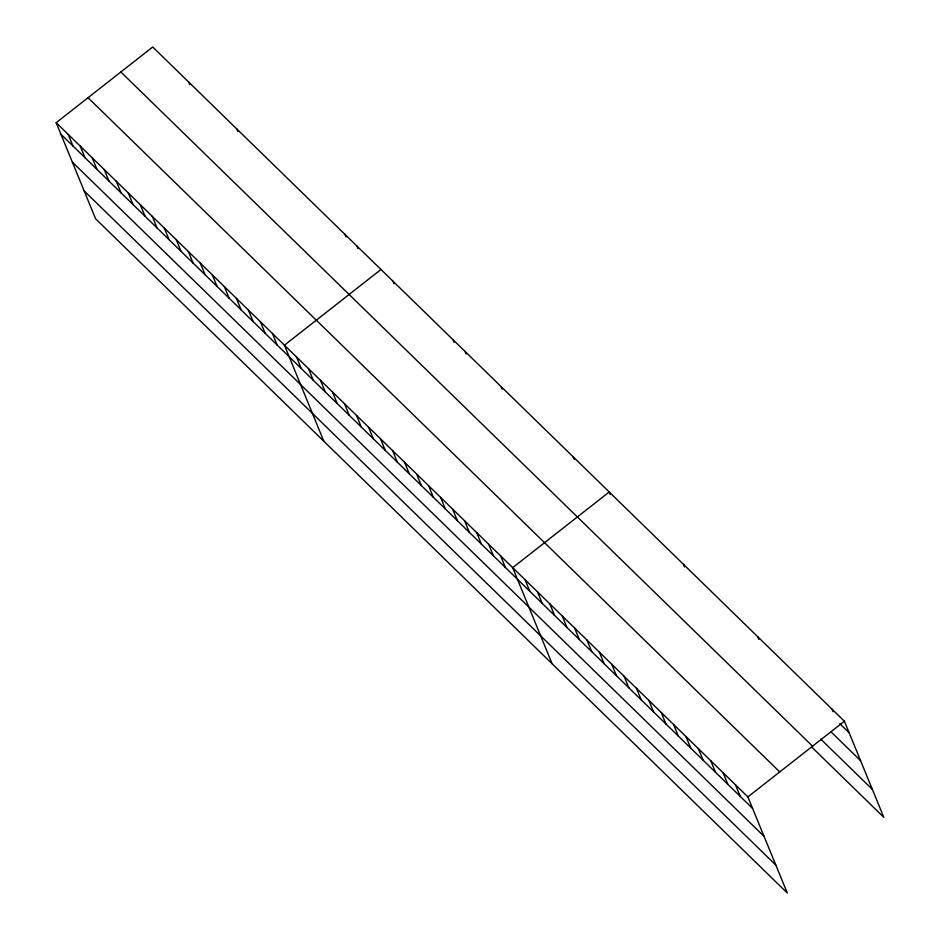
<?xml version="1.0" encoding="UTF-8"?>
<svg xmlns="http://www.w3.org/2000/svg" width="940" height="940" viewBox="0 0 940 940"><rect width="100%" height="100%" fill="white"/><g stroke="black" fill="none" stroke-linecap="round" stroke-linejoin="round"><path stroke-width="1.41" d="M56.189 122.682L747.876 796.909L787.285 893L95.598 218.785L56.189 122.682L152.715 47L844.402 721.215L883.812 817.318L811.608 746.936M380.97 269.498L284.444 345.18L323.853 441.271M747.876 796.909L844.402 721.215M839.855 723.73L849.137 732.777M830.666 731.52L860.582 760.672M820.796 739.145L872.367 789.412M120.861 71.981L812.548 746.195M88.043 97.713L779.73 771.928M60.924 134.244L752.611 808.459M72.368 162.138L764.056 836.353M84.154 190.879L775.841 865.106M832.029 709.159L833.075 711.721M757.758 636.768L758.815 639.329M683.498 564.376L684.543 566.938M735.491 784.841L740.238 796.391M610.283 494.558L609.226 491.984L512.699 567.666L552.109 663.769M723.118 772.774L727.854 784.324M710.734 760.707L715.481 772.269M698.361 748.651L703.096 760.202M573.188 456.852L574.246 459.425M685.989 736.584L690.724 748.134M673.604 724.517L678.351 736.067M661.231 712.45L665.966 724M648.847 700.382L653.594 711.944M636.474 688.315L641.209 699.877M624.101 676.26L628.837 687.81M501.102 386.599L502.16 389.16M611.717 664.192L616.464 675.743M599.344 652.125L604.079 663.675M586.96 640.058L591.707 651.62M465.065 351.466L466.123 354.028M574.587 627.991L579.322 639.553M453.056 339.751L454.102 342.325M562.214 615.935L566.949 627.485M549.83 603.868L554.565 615.418M537.457 591.801L542.192 603.351M525.072 579.733L529.819 591.295M392.99 281.201L394.036 283.774M500.691 555.963L505.426 567.513M488.671 544.248L493.406 555.81M476.662 532.545L481.397 544.096M356.941 246.069L357.999 248.642M464.642 520.831L469.389 532.381M344.933 234.366L345.99 236.927M452.634 509.116L457.369 520.678M440.613 497.413L445.36 508.963M428.605 485.698L433.34 497.26M416.596 473.995L421.332 485.545M404.576 462.28L409.311 473.831M392.568 450.565L397.303 462.128M380.547 438.863L385.294 450.413M368.539 427.148L373.274 438.698M356.519 415.445L361.265 426.995M236.809 128.968L237.867 131.541M344.51 403.73L349.245 415.28M332.502 392.015L337.237 403.577M320.481 380.312L325.216 391.863M308.473 368.598L313.208 380.148M188.752 82.133L189.809 84.694M296.453 356.895L301.2 368.445M272.424 333.465L277.171 345.027M260.415 321.762L265.151 333.312M248.407 310.047L253.142 321.598M236.387 298.344L241.122 309.895M224.378 286.63L229.113 298.18M212.358 274.915L217.105 286.477M200.349 263.212L205.084 274.762M188.341 251.497L193.076 263.047M176.321 239.782L181.056 251.344M164.312 228.079L169.047 239.63M152.292 216.364L157.039 227.927M140.283 204.662L145.019 216.212M128.263 192.947L133.01 204.497M116.255 181.232L120.99 192.794M104.246 169.529L108.981 181.079M92.226 157.814L96.961 169.376M80.217 146.111L84.953 157.662M68.197 134.397L72.944 145.947"/></g></svg>
